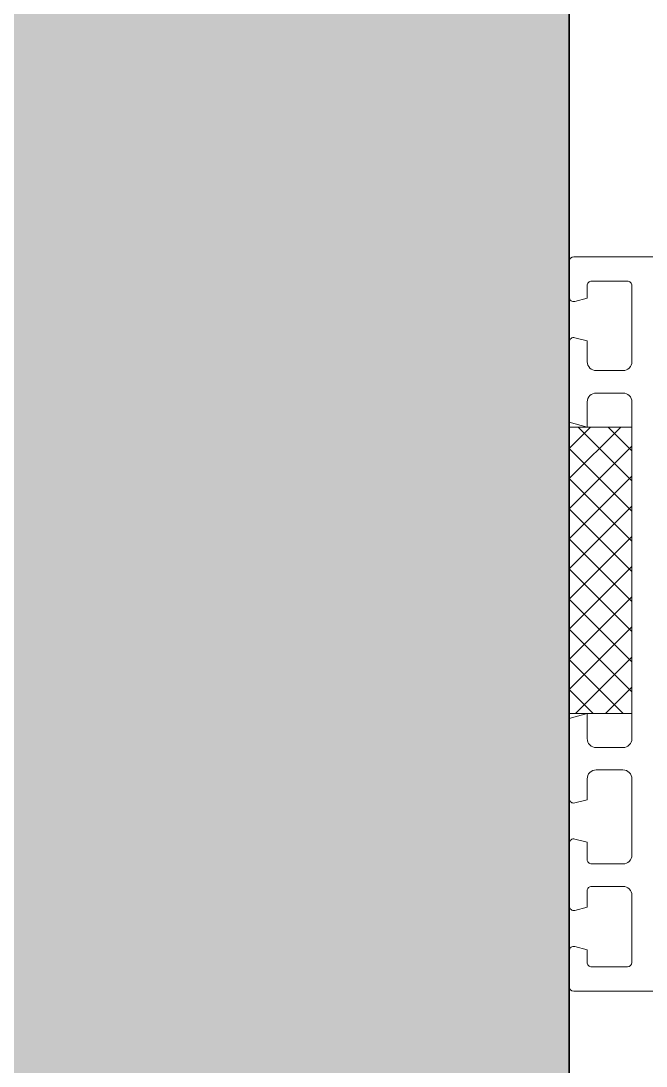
# Model space of a CAD drawing. Header units: millimetres. Extents: x 2258 to 5600, y 711 to 2563.
# Drawn here: x 2851.987 to 2854.686, y 2343.499 to 2348.009 of the extents above; entities that cross this region are included whole.
import ezdxf

# ---------------------------------------------------------------- set-up
doc = ezdxf.new("R2010")
doc.units = ezdxf.units.MM
for name, color, linetype, lineweight in [('FP_A_DOOR_WIN', 140, 'Continuous', 18), ('PQI-A-IN-FURN', 39, 'Continuous', 13), ('PQI-A-WALL', 30, 'Continuous', 50), ('PQI-A-WIN', 140, 'Continuous', 13)]:
    doc.layers.add(name, color=color, linetype=linetype, lineweight=lineweight)

# ---------------------------------------------------------------- blocks, each defined once
blk = doc.blocks.new('*X58')
at = {"color": 0}
for p, q in [((0, 57.25), (5.75, 63)), ((0, 60.62), (2.38, 63)), ((7, 56.98), (0.98, 63)), ((7, 60.35), (4.35, 63)), ((0, 53.88), (7, 60.88)), ((7, 53.62), (0, 60.62)), ((0, 50.51), (7, 57.51)), ((7, 50.25), (0, 57.25)), ((0, 47.15), (7, 54.15)), ((7, 46.88), (0, 53.88)), ((0, 43.78), (7, 50.78)), ((7, 43.51), (0, 50.51)), ((0, 40.41), (7, 47.41)), ((7, 40.15), (0, 47.15)), ((0, 37.04), (7, 44.04)), ((7, 36.78), (0, 43.78)), ((0, 33.68), (7, 40.68)), ((7, 33.41), (0, 40.41)), ((6.04, 31), (0, 37.04)), ((0.69, 31), (7, 37.31)), ((4.06, 31), (7, 33.94)), ((2.68, 31), (0, 33.68))]:
    blk.add_line(p, q, dxfattribs=at)
blk = doc.blocks.new('W6')
at = {"layer": 'FP_A_DOOR_WIN', "ltscale": 1000}
blk.add_lwpolyline([(-44, 69), (-0.5, 69, 0.41391), (0, 69.5), (0, 73.5, 0.492952), (-0.63, 73.98), (-2, 73.62), (-2, 72.2, -0.414436), (-2.5, 71.7), (-6.5, 71.7, -0.414367), (-7, 72.2), (-7, 80.7, -0.414337), (-6, 81.7), (-3, 81.7, -0.414305), (-2, 80.7), (-2, 78.38), (-0.63, 78.02, 0.492951), (0, 78.5), (0, 87.46), (-2, 88), (-2, 85.2, -0.414305), (-3, 84.2), (-6, 84.2, -0.414337), (-7, 85.2), (-7, 122.8, -0.414353), (-6, 123.8), (-3, 123.8, -0.414289), (-2, 122.8), (-2, 120), (0, 120.54), (0, 129.5, 0.492952), (-0.63, 129.98), (-2, 129.62), (-2, 127.3, -0.414312), (-3, 126.3), (-6, 126.3, -0.41433), (-7, 127.3), (-7, 135.8, -0.414337), (-6, 136.8), (-2.5, 136.8, -0.414474), (-2, 136.3), (-2, 134.38), (-0.63, 134.02, 0.492965), (0, 134.5), (0, 141.5, 0.492951), (-0.63, 141.98), (-2, 141.62), (-2, 139.8, -0.414434), (-2.5, 139.3), (-6, 139.3, -0.414337), (-7, 140.3), (-7, 147.8, -0.414099), (-6.5, 148.3), (-2.5, 148.3, -0.414474), (-2, 147.8), (-2, 146.38), (-0.63, 146.02, 0.492957), (0, 146.5), (0, 150.5, 0.413949), (-0.5, 151), (-61.83, 151, 0.339426)], format="xyb", dxfattribs=at)
blk.add_lwpolyline([(0, 88), (-7, 88), (-7, 120), (0, 120)], close=True, dxfattribs=at)
at = {"layer": 'FP_A_DOOR_WIN', "ltscale": 1000, "rotation": 179.9999999999999}
blk.add_blockref('*X58', (0, 151), dxfattribs=at)

msp = doc.modelspace()

# ---------------------------------------------------------------- hatches: boundary and pattern name
at = {"layer": 'PQI-A-IN-FURN', "true_color": 0x000000}
h = msp.add_hatch(color=18, dxfattribs=at)
h.dxf.hatch_style = 1
h.paths.add_polyline_path([(2854.3544, 2341.9106), (2854.3544, 2349.637), (2814.4914, 2349.6568), (2814.4914, 2318.3651), (2818.3534, 2318.3649), (2818.3546, 2341.9304)], flags=17)
h.paths.add_polyline_path([(2825.6858, 2427.8418), (2807.8784, 2442.6799), (2859.317, 2504.4125), (2794.6166, 2558.3241), (2788.6807, 2563.2701), (2784.2293, 2557.9279), (2770.0095, 2540.8624), (2775.9453, 2535.9164), (2790.1651, 2552.9819), (2849.5234, 2503.5216), (2802.5361, 2447.1313), (2743.1779, 2496.5916), (2753.6882, 2509.2052), (2747.7524, 2514.1512), (2717.9526, 2478.3879), (2723.8884, 2473.4419), (2738.7265, 2491.2493), (2815.8922, 2426.951), (2766.4319, 2367.5928), (2689.2662, 2431.8911), (2694.2123, 2437.8269), (2688.2764, 2442.7729), (2668.3687, 2418.8813), (2674.3045, 2413.9352), (2684.8148, 2426.5489), (2744.173, 2377.0886), (2697.1858, 2320.6983), (2637.8276, 2370.1585), (2652.0474, 2387.224), (2646.1116, 2392.1701), (2620.3681, 2361.2748), (2611.1952, 2368.9181), (2606.2492, 2362.9823), (2621.3579, 2350.393), (2631.6451, 2362.7388), (2634.613, 2360.2657), (2696.3455, 2308.8271), (2749.5153, 2372.6372), (2767.3227, 2357.7991)])
h.paths.add_polyline_path([(2786.3671, 2341.9304), (2789.1639, 2341.9304), (2789.1642, 2349.6568), (2772.2688, 2363.7349), (2767.3227, 2357.7991)], flags=17)
h.paths.add_polyline_path([(2573.6022, 2390.1854), (2576.5701, 2387.7124), (2581.4591, 2393.6958), (2572.6124, 2401.0673), (2534.1578, 2354.9171), (2540.0936, 2349.9711)])
h.paths.add_polyline_path([(2540.0975, 2349.967), (2534.1554, 2354.9182), (2508.1892, 2323.7556), (2514.1313, 2318.8044)])
h.paths.add_polyline_path([(2614.8997, 2285.5703), (2614.8997, 2273.0339), (2614.9117, 2273.0339), (2614.9078, 2271.9368), (2614.8997, 2271.9369), (2614.8997, 2271.5552), (2614.9097, 2271.5552), (2614.9079, 2271.0647), (2614.8997, 2271.0647), (2614.8997, 2270.6831), (2614.9035, 2270.6831), (2614.8997, 2269.586), (2614.8997, 2191.2929), (2613.9229, 2191.2929), (2613.9229, 2183.5756), (2614.8997, 2183.5756), (2618.7629, 2183.5756), (2618.7629, 2289.4335), (2543.0673, 2289.4335), (2543.0673, 2353.54), (2540.0936, 2349.9711), (2540.0979, 2349.9675), (2535.341, 2344.2586), (2535.341, 2285.5703)])
h.paths.add_polyline_path([(2459.6319, 2191.3026), (2459.6362, 2259.4474), (2451.9098, 2250.1748), (2451.9055, 2191.3031)])

# ---------------------------------------------------------------- linework, layer by layer
at = {"layer": 'PQI-A-WALL', "color": 0, "lineweight": 35, "ltscale": 100}
msp.add_lwpolyline([(2818.3546, 2341.9304), (2854.3546, 2341.9294), (2854.3546, 2349.6558), (2814.4914, 2349.6568), (2814.4914, 2318.3649), (2818.3546, 2318.3649)], dxfattribs=at)

# ---------------------------------------------------------------- block references
at = {"layer": 'PQI-A-WIN', "xscale": 0.03863196438221001, "yscale": 0.03863196438221001, "zscale": 0.03863196438221001, "rotation": 179.997245771198}
msp.add_blockref('W6', (2854.3546, 2349.6558), dxfattribs=at)

doc.saveas('drawing.dxf')
